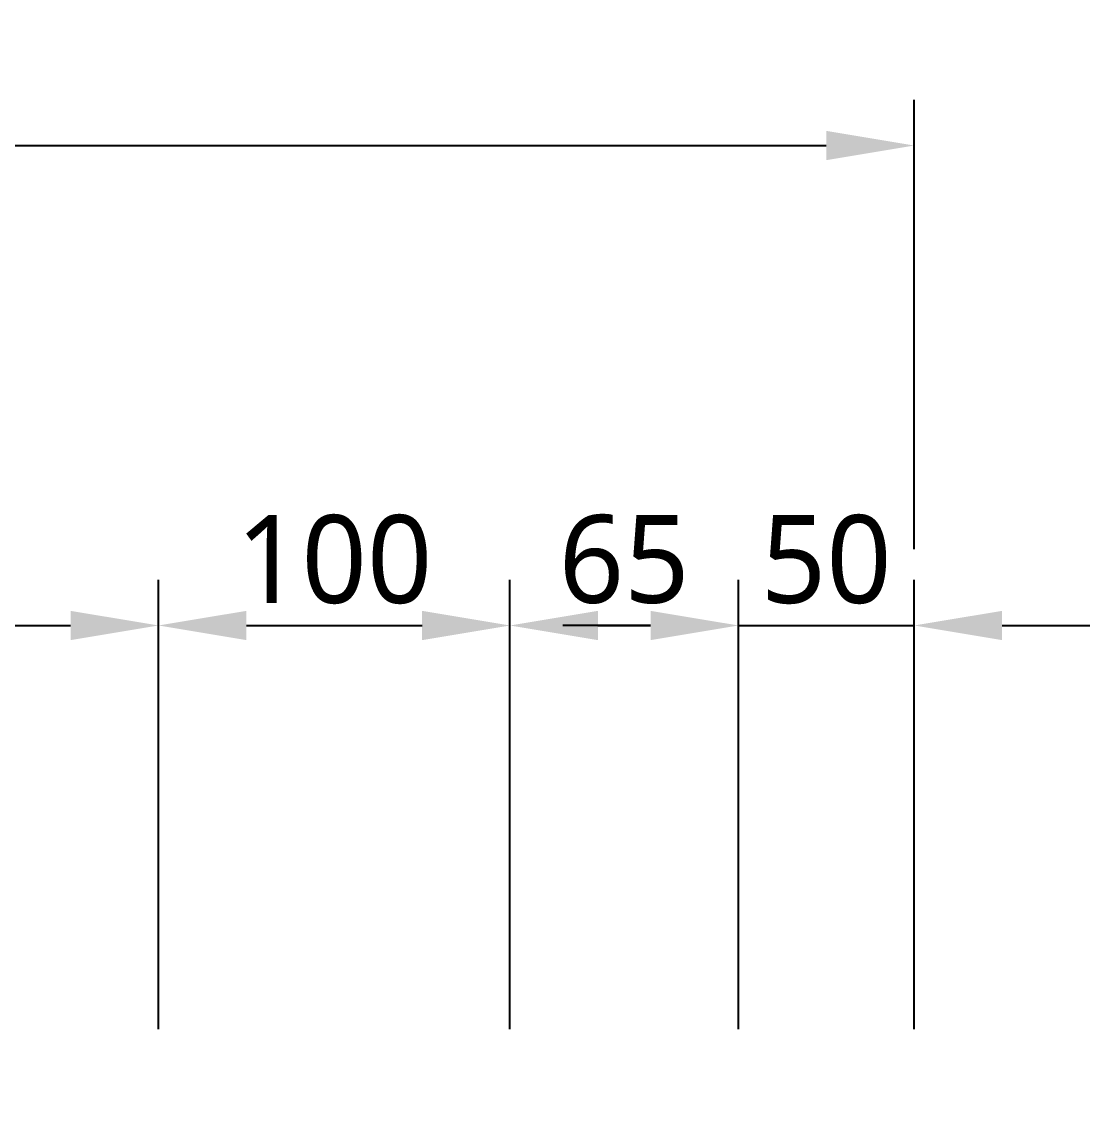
# Model space of a CAD drawing. Header units: millimetres. Extents: x -9013 to 516, y -36629 to 6082.
# Drawn here: x -6849.8 to -6546, y -30076.6 to -29762.5 of the extents above; entities that cross this region are included whole.
import ezdxf

# ---------------------------------------------------------------- set-up
doc = ezdxf.new("R2010")
doc.units = ezdxf.units.MM
doc.header["$LTSCALE"] = 0.05
doc.layers.get('0').update_dxf_attribs({"lineweight": 18})
doc.layers.get('Defpoints').update_dxf_attribs({"color": 140, "lineweight": 18})
doc.styles.add('trebuchet_MS', font='trebuc.ttf')
doc.dimstyles.new('MGP', dxfattribs={"dimtxt": 2.5, "dimasz": 2.5, "dimexe": 1.25, "dimexo": 0.625, "dimtad": 1, "dimdec": 0, "dimtxsty": 'trebuchet_MS', "dimcen": 2.5, "dimclrt": 7, "dimadec": 0, "dimazin": 0, "dimtfac": 1, "dimtdec": 0, "dimtmove": 0, "dimatfit": 3, "dimfxl": 1.148294, "dimfxlon": 1, "dimarcsym": 2})

# ---------------------------------------------------------------- blocks, each defined once
blk = doc.blocks.new('*D648')
at = {"color": 0, "lineweight": -2, "transparency": 16777216}
for p, q in [((-7060.97, -30049.04), (-7060.97, -29921.21)), ((-6810.97, -30049.04), (-6810.97, -29921.21)), ((-7035.97, -29934.21), (-6835.97, -29934.21))]:
    blk.add_line(p, q, dxfattribs=at)
at = {"color": 0, "transparency": 16777216}
for points in [[(-7035.97, -29930.05), (-7035.97, -29938.38), (-7060.97, -29934.21)], [(-6835.97, -29930.05), (-6835.97, -29938.38), (-6810.97, -29934.21)]]:
    blk.add_solid(points, dxfattribs=at)
at = {"layer": 'Defpoints', "color": 0, "transparency": 16777216}
for p in [(-6810.97, -29934.21), (-7060.97, -30211.93), (-6810.97, -30211.93)]:
    blk.add_point(p, dxfattribs=at)
at = {"color": 7, "transparency": 16777216, "insert": (-6935.97, -29915.49), "char_height": 25, "attachment_point": 5, "style": 'trebuchet_MS'}
blk.add_mtext('250', dxfattribs=at)
blk = doc.blocks.new('*D649')
at = {"color": 0, "lineweight": -2, "transparency": 16777216}
for p, q in [((-6810.97, -30049.04), (-6810.97, -29921.21)), ((-6710.97, -30049.04), (-6710.97, -29921.21)), ((-6785.97, -29934.21), (-6735.97, -29934.21))]:
    blk.add_line(p, q, dxfattribs=at)
at = {"color": 0, "transparency": 16777216}
for points in [[(-6785.97, -29930.05), (-6785.97, -29938.38), (-6810.97, -29934.21)], [(-6735.97, -29930.05), (-6735.97, -29938.38), (-6710.97, -29934.21)]]:
    blk.add_solid(points, dxfattribs=at)
at = {"layer": 'Defpoints', "color": 0, "transparency": 16777216}
for p in [(-6710.97, -29934.21), (-6810.97, -30211.93), (-6710.97, -30211.93)]:
    blk.add_point(p, dxfattribs=at)
at = {"color": 7, "transparency": 16777216, "insert": (-6760.97, -29915.49), "char_height": 25, "attachment_point": 5, "style": 'trebuchet_MS'}
blk.add_mtext('100', dxfattribs=at)
blk = doc.blocks.new('*D650')
at = {"color": 0, "lineweight": -2, "transparency": 16777216}
for p, q in [((-6710.97, -30049.04), (-6710.97, -29921.21)), ((-6645.97, -30049.04), (-6645.97, -29921.21)), ((-6685.97, -29934.21), (-6670.97, -29934.21))]:
    blk.add_line(p, q, dxfattribs=at)
at = {"color": 0, "transparency": 16777216}
for points in [[(-6685.97, -29930.05), (-6685.97, -29938.38), (-6710.97, -29934.21)], [(-6670.97, -29930.05), (-6670.97, -29938.38), (-6645.97, -29934.21)]]:
    blk.add_solid(points, dxfattribs=at)
at = {"layer": 'Defpoints', "color": 0, "transparency": 16777216}
for p in [(-6645.97, -29934.21), (-6710.97, -30136.93), (-6645.97, -30136.93)]:
    blk.add_point(p, dxfattribs=at)
at = {"color": 7, "transparency": 16777216, "insert": (-6678.47, -29915.45), "char_height": 25, "attachment_point": 5, "style": 'trebuchet_MS'}
blk.add_mtext('65', dxfattribs=at)
blk = doc.blocks.new('*D651')
at = {"color": 0, "lineweight": -2, "transparency": 16777216}
for p, q in [((-6645.97, -30049.04), (-6645.97, -29921.21)), ((-6595.97, -30049.04), (-6595.97, -29921.21)), ((-6670.97, -29934.21), (-6695.97, -29934.21)), ((-6645.97, -29934.21), (-6595.97, -29934.21)), ((-6570.97, -29934.21), (-6545.97, -29934.21))]:
    blk.add_line(p, q, dxfattribs=at)
at = {"color": 0, "transparency": 16777216}
for points in [[(-6670.97, -29930.05), (-6670.97, -29938.38), (-6645.97, -29934.21)], [(-6570.97, -29930.05), (-6570.97, -29938.38), (-6595.97, -29934.21)]]:
    blk.add_solid(points, dxfattribs=at)
at = {"layer": 'Defpoints', "color": 0, "transparency": 16777216}
for p in [(-6595.97, -29934.21), (-6645.97, -30121.51), (-6595.97, -30121.51)]:
    blk.add_point(p, dxfattribs=at)
at = {"color": 7, "transparency": 16777216, "insert": (-6620.97, -29915.49), "char_height": 25, "attachment_point": 5, "style": 'trebuchet_MS'}
blk.add_mtext('50', dxfattribs=at)
blk = doc.blocks.new('*D652')
at = {"color": 0, "lineweight": -2, "transparency": 16777216}
for p, q in [((-8710.97, -29912.5), (-8710.97, -29784.67)), ((-6595.97, -29912.5), (-6595.97, -29784.67)), ((-8685.97, -29797.67), (-6620.97, -29797.67))]:
    blk.add_line(p, q, dxfattribs=at)
at = {"color": 0, "transparency": 16777216}
for points in [[(-8685.97, -29793.5), (-8685.97, -29801.84), (-8710.97, -29797.67)], [(-6620.97, -29793.5), (-6620.97, -29801.84), (-6595.97, -29797.67)]]:
    blk.add_solid(points, dxfattribs=at)
at = {"layer": 'Defpoints', "color": 0, "transparency": 16777216}
for p in [(-6595.97, -29797.67), (-8710.97, -30132.99), (-6595.97, -30172.85)]:
    blk.add_point(p, dxfattribs=at)
at = {"color": 7, "transparency": 16777216, "insert": (-7653.47, -29778.95), "char_height": 25, "attachment_point": 5, "style": 'trebuchet_MS'}
blk.add_mtext('2115', dxfattribs=at)

msp = doc.modelspace()

# ---------------------------------------------------------------- dimensions: what is measured, and where the dimension line sits
for base, p1, p2, picture, middle in [((-6595.97, -29797.67), (-8710.97, -30132.99), (-6595.97, -30172.85), '*D652', (-7653.47, -29778.95)), ((-6810.97, -29934.21), (-7060.97, -30211.93), (-6810.97, -30211.93), '*D648', (-6935.97, -29915.49)), ((-6710.97, -29934.21), (-6810.97, -30211.93), (-6710.97, -30211.93), '*D649', (-6760.97, -29915.49)), ((-6645.97, -29934.21), (-6710.97, -30136.93), (-6645.97, -30136.93), '*D650', (-6678.47, -29915.45)), ((-6595.97, -29934.21), (-6645.97, -30121.51), (-6595.97, -30121.51), '*D651', (-6620.97, -29915.49))]:
    dim = msp.add_linear_dim(base=base, p1=p1, p2=p2, dimstyle='MGP', override={"dimscale": 100, "dimtxt": 0.25, "dimasz": 0.25, "dimexe": 0.13, "dimexo": 0.06, "dimgap": 0.06, "dimarcsym": 1})
    dim.commit()
    dim.dimension.update_dxf_attribs({"geometry": picture, "text_midpoint": middle})

doc.saveas('drawing.dxf')
